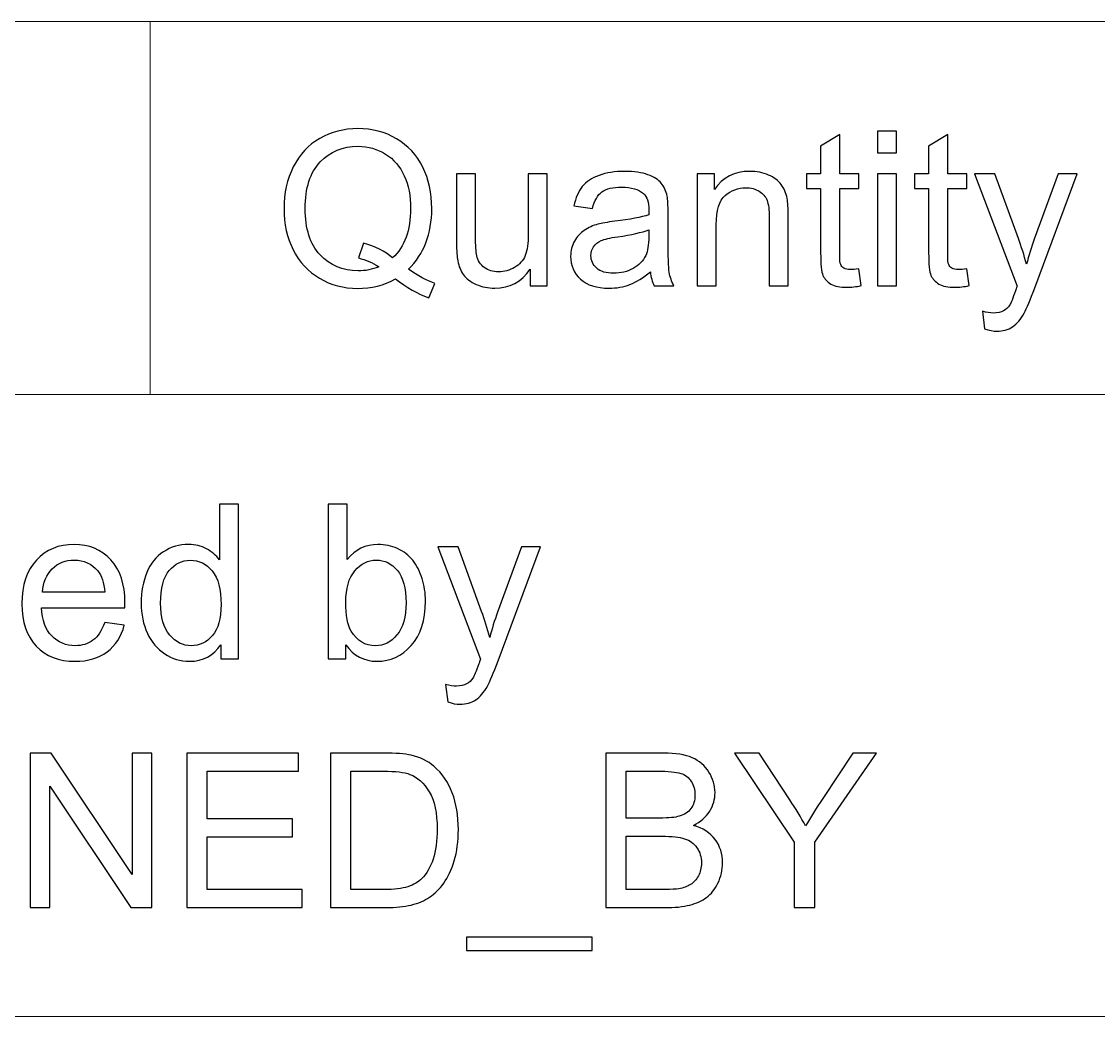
# Model space of a CAD drawing. Header units: centimetres. Extents: x -52 to 52, y -48 to 48.
# Drawn here: x 14.255 to 15.986, y -44.205 to -42.605 of the extents above; entities that cross this region are included whole.
import ezdxf

# ---------------------------------------------------------------- set-up
doc = ezdxf.new("R2010")
doc.units = ezdxf.units.CM
doc.header["$MEASUREMENT"] = 0
doc.layers.add('Title Block', color=7, linetype='Continuous')

msp = doc.modelspace()

# ---------------------------------------------------------------- linework, layer by layer
at = {"layer": 'Title Block', "lineweight": 9}
for points in [[(12.96203, -42.6054), (12.96203, -42.6054), (29.96203, -42.6054), (29.96203, -42.6054)], [(14.46203, -43.2054), (14.46203, -43.2054), (14.46203, -42.6054), (14.46203, -42.6054)], [(12.96203, -43.2054), (12.96203, -43.2054), (29.96203, -43.2054), (29.96203, -43.2054)], [(12.96203, -44.2054), (12.96203, -44.2054), (29.96203, -44.2054), (29.96203, -44.2054)]]:
    msp.add_open_spline(points, degree=3, dxfattribs=at)
at = {"layer": 'Title Block'}
for points, knots in [([(14.8769, -43.00372), (14.89224, -43.01425), (14.90636, -43.02189), (14.91932, -43.02675), (14.91932, -43.02675), (14.90954, -43.04967), (14.90954, -43.04967), (14.89166, -43.04325), (14.87383, -43.03312), (14.85607, -43.01923), (14.83767, -43.02947), (14.81735, -43.03457), (14.79513, -43.03457), (14.77268, -43.03457), (14.75231, -43.02913), (14.73402, -43.01831), (14.71573, -43.00748), (14.70167, -42.99221), (14.69178, -42.97259), (14.68188, -42.95291), (14.67696, -42.93081), (14.67696, -42.90615), (14.67696, -42.88167), (14.68194, -42.85939), (14.69189, -42.83926), (14.70179, -42.81917), (14.71596, -42.8039), (14.73431, -42.79336), (14.75265, -42.78289), (14.7732, -42.77762), (14.79588, -42.77762), (14.8188, -42.77762), (14.83946, -42.78306), (14.85786, -42.79394), (14.87626, -42.80488), (14.89033, -42.8201), (14.89999, -42.83972), (14.90966, -42.85928), (14.91446, -42.88138), (14.91446, -42.90598), (14.91446, -42.92647), (14.91133, -42.94481), (14.90508, -42.96113), (14.89889, -42.97745), (14.88946, -42.99163), (14.8769, -43.00372)], [0, 0, 0, 0, 0.0666667, 0.0666667, 0.0666667, 0.1333333, 0.1333333, 0.1333333, 0.2, 0.2, 0.2, 0.2666667, 0.2666667, 0.2666667, 0.3333333, 0.3333333, 0.3333333, 0.4, 0.4, 0.4, 0.4666667, 0.4666667, 0.4666667, 0.5333333, 0.5333333, 0.5333333, 0.6, 0.6, 0.6, 0.6666667, 0.6666667, 0.6666667, 0.7333333, 0.7333333, 0.7333333, 0.8, 0.8, 0.8, 0.8666667, 0.8666667, 0.8666667, 0.9333333, 0.9333333, 0.9333333, 1, 1, 1, 1]), ([(15.60068, -43.00314), (15.60068, -43.00314), (15.60484, -43.03011), (15.60484, -43.03011), (15.59628, -43.0319), (15.58858, -43.03283), (15.58187, -43.03283), (15.57081, -43.03283), (15.56225, -43.03109), (15.55612, -43.02756), (15.55004, -43.02403), (15.54576, -43.01946), (15.54327, -43.01373), (15.54078, -43.008), (15.53956, -42.99597), (15.53956, -42.97762), (15.53956, -42.97762), (15.53956, -42.8738), (15.53956, -42.8738), (15.53956, -42.8738), (15.517, -42.8738), (15.517, -42.8738), (15.517, -42.8738), (15.517, -42.85019), (15.517, -42.85019), (15.517, -42.85019), (15.53956, -42.85019), (15.53956, -42.85019), (15.53956, -42.85019), (15.53956, -42.80563), (15.53956, -42.80563), (15.53956, -42.80563), (15.57012, -42.78729), (15.57012, -42.78729), (15.57012, -42.78729), (15.57012, -42.85019), (15.57012, -42.85019), (15.57012, -42.85019), (15.60068, -42.85019), (15.60068, -42.85019), (15.60068, -42.85019), (15.60068, -42.8738), (15.60068, -42.8738), (15.60068, -42.8738), (15.57012, -42.8738), (15.57012, -42.8738), (15.57012, -42.8738), (15.57012, -42.97936), (15.57012, -42.97936), (15.57012, -42.9881), (15.57064, -42.99371), (15.57174, -42.9962), (15.57278, -42.99869), (15.57452, -43.00065), (15.57695, -43.00216), (15.57938, -43.00361), (15.58285, -43.00436), (15.58737, -43.00436), (15.59072, -43.00436), (15.59518, -43.00395), (15.60068, -43.00314)], [0, 0, 0, 0, 0.05, 0.05, 0.05, 0.1, 0.1, 0.1, 0.15, 0.15, 0.15, 0.2, 0.2, 0.2, 0.25, 0.25, 0.25, 0.3, 0.3, 0.3, 0.35, 0.35, 0.35, 0.4, 0.4, 0.4, 0.45, 0.45, 0.45, 0.5, 0.5, 0.5, 0.55, 0.55, 0.55, 0.6, 0.6, 0.6, 0.65, 0.65, 0.65, 0.7, 0.7, 0.7, 0.75, 0.75, 0.75, 0.8, 0.8, 0.8, 0.85, 0.85, 0.85, 0.9, 0.9, 0.9, 0.95, 0.95, 0.95, 1, 1, 1, 1]), ([(15.63083, -42.81651), (15.63083, -42.81651), (15.63083, -42.78179), (15.63083, -42.78179), (15.63083, -42.78179), (15.66138, -42.78179), (15.66138, -42.78179), (15.66138, -42.78179), (15.66138, -42.81651), (15.66138, -42.81651), (15.66138, -42.81651), (15.63083, -42.81651), (15.63083, -42.81651)], [0, 0, 0, 0, 0.25, 0.25, 0.25, 0.5, 0.5, 0.5, 0.75, 0.75, 0.75, 1, 1, 1, 1]), ([(15.77429, -43.00314), (15.77429, -43.00314), (15.77845, -43.03011), (15.77845, -43.03011), (15.76989, -43.0319), (15.76219, -43.03283), (15.75548, -43.03283), (15.74442, -43.03283), (15.73586, -43.03109), (15.72973, -43.02756), (15.72365, -43.02403), (15.71937, -43.01946), (15.71688, -43.01373), (15.71439, -43.008), (15.71317, -42.99597), (15.71317, -42.97762), (15.71317, -42.97762), (15.71317, -42.8738), (15.71317, -42.8738), (15.71317, -42.8738), (15.69061, -42.8738), (15.69061, -42.8738), (15.69061, -42.8738), (15.69061, -42.85019), (15.69061, -42.85019), (15.69061, -42.85019), (15.71317, -42.85019), (15.71317, -42.85019), (15.71317, -42.85019), (15.71317, -42.80563), (15.71317, -42.80563), (15.71317, -42.80563), (15.74373, -42.78729), (15.74373, -42.78729), (15.74373, -42.78729), (15.74373, -42.85019), (15.74373, -42.85019), (15.74373, -42.85019), (15.77429, -42.85019), (15.77429, -42.85019), (15.77429, -42.85019), (15.77429, -42.8738), (15.77429, -42.8738), (15.77429, -42.8738), (15.74373, -42.8738), (15.74373, -42.8738), (15.74373, -42.8738), (15.74373, -42.97936), (15.74373, -42.97936), (15.74373, -42.9881), (15.74425, -42.99371), (15.74535, -42.9962), (15.74639, -42.99869), (15.74813, -43.00065), (15.75056, -43.00216), (15.75299, -43.00361), (15.75646, -43.00436), (15.76098, -43.00436), (15.76433, -43.00436), (15.76879, -43.00395), (15.77429, -43.00314)], [0, 0, 0, 0, 0.05, 0.05, 0.05, 0.1, 0.1, 0.1, 0.15, 0.15, 0.15, 0.2, 0.2, 0.2, 0.25, 0.25, 0.25, 0.3, 0.3, 0.3, 0.35, 0.35, 0.35, 0.4, 0.4, 0.4, 0.45, 0.45, 0.45, 0.5, 0.5, 0.5, 0.55, 0.55, 0.55, 0.6, 0.6, 0.6, 0.65, 0.65, 0.65, 0.7, 0.7, 0.7, 0.75, 0.75, 0.75, 0.8, 0.8, 0.8, 0.85, 0.85, 0.85, 0.9, 0.9, 0.9, 0.95, 0.95, 0.95, 1, 1, 1, 1]), ([(14.80468, -42.96171), (14.8236, -42.96703), (14.83923, -42.97496), (14.8515, -42.98544), (14.87077, -42.96784), (14.88043, -42.9414), (14.88043, -42.9061), (14.88043, -42.88601), (14.87702, -42.86848), (14.87019, -42.85349), (14.86336, -42.83845), (14.85341, -42.82681), (14.84027, -42.81854), (14.82713, -42.81026), (14.81238, -42.8061), (14.79606, -42.8061), (14.77158, -42.8061), (14.75127, -42.81449), (14.73518, -42.83121), (14.71903, -42.84799), (14.71099, -42.87299), (14.71099, -42.90627), (14.71099, -42.9385), (14.71897, -42.96327), (14.73489, -42.98057), (14.75086, -42.99782), (14.77123, -43.00644), (14.79606, -43.00644), (14.80775, -43.00644), (14.8188, -43.00424), (14.82922, -42.99984), (14.81892, -42.99319), (14.80809, -42.98844), (14.79675, -42.98561), (14.79675, -42.98561), (14.80468, -42.96171), (14.80468, -42.96171)], [0, 0, 0, 0, 0.0833333, 0.0833333, 0.0833333, 0.1666667, 0.1666667, 0.1666667, 0.25, 0.25, 0.25, 0.3333333, 0.3333333, 0.3333333, 0.4166667, 0.4166667, 0.4166667, 0.5, 0.5, 0.5, 0.5833333, 0.5833333, 0.5833333, 0.6666667, 0.6666667, 0.6666667, 0.75, 0.75, 0.75, 0.8333333, 0.8333333, 0.8333333, 0.9166667, 0.9166667, 0.9166667, 1, 1, 1, 1]), ([(15.07273, -43.0304), (15.07273, -43.0304), (15.07273, -43.00361), (15.07273, -43.00361), (15.05873, -43.02403), (15.03975, -43.03422), (15.01573, -43.03422), (15.00514, -43.03422), (14.99525, -43.03219), (14.98604, -43.02814), (14.97684, -43.02403), (14.97001, -43.01894), (14.96556, -43.01281), (14.9611, -43.00662), (14.95798, -42.99909), (14.95618, -42.99018), (14.95497, -42.98416), (14.95433, -42.97467), (14.95433, -42.96171), (14.95433, -42.96171), (14.95433, -42.85019), (14.95433, -42.85019), (14.95433, -42.85019), (14.98489, -42.85019), (14.98489, -42.85019), (14.98489, -42.85019), (14.98489, -42.9499), (14.98489, -42.9499), (14.98489, -42.96582), (14.98552, -42.97658), (14.98674, -42.98208), (14.98865, -42.99012), (14.9927, -42.99637), (14.99895, -43.00094), (15.00514, -43.00552), (15.01278, -43.00783), (15.02192, -43.00783), (15.03107, -43.00783), (15.03963, -43.00552), (15.04762, -43.00083), (15.0556, -42.99614), (15.06128, -42.98972), (15.06463, -42.98167), (15.06793, -42.97363), (15.06961, -42.96188), (15.06961, -42.94655), (15.06961, -42.94655), (15.06961, -42.85019), (15.06961, -42.85019), (15.06961, -42.85019), (15.10016, -42.85019), (15.10016, -42.85019), (15.10016, -42.85019), (15.10016, -43.0304), (15.10016, -43.0304), (15.10016, -43.0304), (15.07273, -43.0304), (15.07273, -43.0304)], [0, 0, 0, 0, 0.0526316, 0.0526316, 0.0526316, 0.1052632, 0.1052632, 0.1052632, 0.1578947, 0.1578947, 0.1578947, 0.2105263, 0.2105263, 0.2105263, 0.2631579, 0.2631579, 0.2631579, 0.3157895, 0.3157895, 0.3157895, 0.3684211, 0.3684211, 0.3684211, 0.4210526, 0.4210526, 0.4210526, 0.4736842, 0.4736842, 0.4736842, 0.5263158, 0.5263158, 0.5263158, 0.5789474, 0.5789474, 0.5789474, 0.6315789, 0.6315789, 0.6315789, 0.6842105, 0.6842105, 0.6842105, 0.7368421, 0.7368421, 0.7368421, 0.7894737, 0.7894737, 0.7894737, 0.8421053, 0.8421053, 0.8421053, 0.8947368, 0.8947368, 0.8947368, 0.9473684, 0.9473684, 0.9473684, 1, 1, 1, 1]), ([(15.26584, -43.00783), (15.2545, -43.01749), (15.24356, -43.02427), (15.23309, -43.02826), (15.22262, -43.03225), (15.21139, -43.03422), (15.19935, -43.03422), (15.17956, -43.03422), (15.16434, -43.02942), (15.15369, -43.01975), (15.14304, -43.01015), (15.13772, -42.99782), (15.13772, -42.98283), (15.13772, -42.97403), (15.13975, -42.96599), (15.14374, -42.9587), (15.14779, -42.95141), (15.15306, -42.94562), (15.15954, -42.94122), (15.16608, -42.93682), (15.17337, -42.93347), (15.18153, -42.93121), (15.18755, -42.92965), (15.19663, -42.92814), (15.20873, -42.92664), (15.23338, -42.92375), (15.25161, -42.92022), (15.26324, -42.91616), (15.26336, -42.912), (15.26341, -42.90934), (15.26341, -42.90824), (15.26341, -42.89585), (15.26052, -42.88711), (15.25473, -42.88202), (15.24692, -42.87513), (15.23529, -42.87172), (15.2199, -42.87172), (15.20549, -42.87172), (15.19484, -42.87427), (15.18801, -42.8793), (15.18112, -42.88434), (15.17609, -42.89325), (15.17279, -42.9061), (15.17279, -42.9061), (15.14293, -42.90193), (15.14293, -42.90193), (15.14565, -42.88914), (15.1501, -42.87878), (15.15635, -42.87091), (15.1626, -42.86304), (15.17163, -42.85702), (15.18344, -42.85274), (15.19518, -42.84851), (15.2089, -42.84637), (15.22441, -42.84637), (15.2398, -42.84637), (15.25236, -42.84817), (15.26202, -42.85181), (15.27163, -42.85546), (15.27875, -42.85997), (15.28326, -42.86547), (15.28778, -42.87097), (15.29096, -42.87791), (15.29281, -42.8863), (15.2938, -42.89151), (15.29432, -42.90089), (15.29432, -42.91437), (15.29432, -42.91437), (15.29432, -42.95488), (15.29432, -42.95488), (15.29432, -42.98318), (15.29495, -43.00106), (15.29623, -43.00864), (15.29744, -43.01622), (15.29999, -43.02346), (15.30369, -43.0304), (15.30369, -43.0304), (15.27175, -43.0304), (15.27175, -43.0304), (15.26868, -43.02398), (15.26671, -43.01645), (15.26584, -43.00783)], [0, 0, 0, 0, 0.037037, 0.037037, 0.037037, 0.0740741, 0.0740741, 0.0740741, 0.1111111, 0.1111111, 0.1111111, 0.1481481, 0.1481481, 0.1481481, 0.1851852, 0.1851852, 0.1851852, 0.2222222, 0.2222222, 0.2222222, 0.2592593, 0.2592593, 0.2592593, 0.2962963, 0.2962963, 0.2962963, 0.3333333, 0.3333333, 0.3333333, 0.3703704, 0.3703704, 0.3703704, 0.4074074, 0.4074074, 0.4074074, 0.4444444, 0.4444444, 0.4444444, 0.4814815, 0.4814815, 0.4814815, 0.5185185, 0.5185185, 0.5185185, 0.5555556, 0.5555556, 0.5555556, 0.5925926, 0.5925926, 0.5925926, 0.6296296, 0.6296296, 0.6296296, 0.6666667, 0.6666667, 0.6666667, 0.7037037, 0.7037037, 0.7037037, 0.7407407, 0.7407407, 0.7407407, 0.7777778, 0.7777778, 0.7777778, 0.8148148, 0.8148148, 0.8148148, 0.8518519, 0.8518519, 0.8518519, 0.8888889, 0.8888889, 0.8888889, 0.9259259, 0.9259259, 0.9259259, 0.962963, 0.962963, 0.962963, 1, 1, 1, 1]), ([(15.34125, -43.0304), (15.34125, -43.0304), (15.34125, -42.85019), (15.34125, -42.85019), (15.34125, -42.85019), (15.36868, -42.85019), (15.36868, -42.85019), (15.36868, -42.85019), (15.36868, -42.87577), (15.36868, -42.87577), (15.38187, -42.85615), (15.40097, -42.84637), (15.42591, -42.84637), (15.43679, -42.84637), (15.44674, -42.84834), (15.45583, -42.85222), (15.46491, -42.8561), (15.47174, -42.86125), (15.47626, -42.86755), (15.48077, -42.87386), (15.48395, -42.88138), (15.48575, -42.89007), (15.48685, -42.89574), (15.48743, -42.90563), (15.48743, -42.91975), (15.48743, -42.91975), (15.48743, -43.0304), (15.48743, -43.0304), (15.48743, -43.0304), (15.45687, -43.0304), (15.45687, -43.0304), (15.45687, -43.0304), (15.45687, -42.92091), (15.45687, -42.92091), (15.45687, -42.90847), (15.45571, -42.89915), (15.45334, -42.89302), (15.45097, -42.88688), (15.44674, -42.88196), (15.44073, -42.87826), (15.43471, -42.87461), (15.42759, -42.87276), (15.41949, -42.87276), (15.40652, -42.87276), (15.39535, -42.87687), (15.38592, -42.88515), (15.37649, -42.89336), (15.3718, -42.90905), (15.3718, -42.93208), (15.3718, -42.93208), (15.3718, -43.0304), (15.3718, -43.0304), (15.3718, -43.0304), (15.34125, -43.0304), (15.34125, -43.0304)], [0, 0, 0, 0, 0.0555556, 0.0555556, 0.0555556, 0.1111111, 0.1111111, 0.1111111, 0.1666667, 0.1666667, 0.1666667, 0.2222222, 0.2222222, 0.2222222, 0.2777778, 0.2777778, 0.2777778, 0.3333333, 0.3333333, 0.3333333, 0.3888889, 0.3888889, 0.3888889, 0.4444444, 0.4444444, 0.4444444, 0.5, 0.5, 0.5, 0.5555556, 0.5555556, 0.5555556, 0.6111111, 0.6111111, 0.6111111, 0.6666667, 0.6666667, 0.6666667, 0.7222222, 0.7222222, 0.7222222, 0.7777778, 0.7777778, 0.7777778, 0.8333333, 0.8333333, 0.8333333, 0.8888889, 0.8888889, 0.8888889, 0.9444444, 0.9444444, 0.9444444, 1, 1, 1, 1]), ([(15.63083, -43.0304), (15.63083, -43.0304), (15.63083, -42.85019), (15.63083, -42.85019), (15.63083, -42.85019), (15.66138, -42.85019), (15.66138, -42.85019), (15.66138, -42.85019), (15.66138, -43.0304), (15.66138, -43.0304), (15.66138, -43.0304), (15.63083, -43.0304), (15.63083, -43.0304)], [0, 0, 0, 0, 0.25, 0.25, 0.25, 0.5, 0.5, 0.5, 0.75, 0.75, 0.75, 1, 1, 1, 1]), ([(15.80305, -43.09967), (15.80305, -43.09967), (15.79958, -43.07143), (15.79958, -43.07143), (15.80629, -43.07322), (15.81208, -43.07415), (15.81705, -43.07415), (15.82388, -43.07415), (15.82932, -43.07299), (15.83337, -43.07074), (15.83748, -43.06848), (15.84084, -43.0653), (15.84344, -43.06124), (15.84535, -43.05818), (15.84848, -43.0506), (15.85276, -43.03844), (15.85334, -43.03677), (15.8542, -43.03428), (15.85548, -43.03098), (15.85548, -43.03098), (15.78708, -42.85019), (15.78708, -42.85019), (15.78708, -42.85019), (15.81971, -42.85019), (15.81971, -42.85019), (15.81971, -42.85019), (15.85733, -42.95424), (15.85733, -42.95424), (15.86225, -42.96738), (15.86659, -42.98127), (15.87047, -42.99585), (15.874, -42.98214), (15.87816, -42.96859), (15.88302, -42.95528), (15.88302, -42.95528), (15.92145, -42.85019), (15.92145, -42.85019), (15.92145, -42.85019), (15.95195, -42.85019), (15.95195, -42.85019), (15.95195, -42.85019), (15.88383, -43.03352), (15.88383, -43.03352), (15.87648, -43.05326), (15.87076, -43.0668), (15.86665, -43.07427), (15.86121, -43.08428), (15.85496, -43.09163), (15.84795, -43.09631), (15.84089, -43.101), (15.8325, -43.10332), (15.82278, -43.10332), (15.81688, -43.10332), (15.81028, -43.1021), (15.80305, -43.09967)], [0, 0, 0, 0, 0.0555556, 0.0555556, 0.0555556, 0.1111111, 0.1111111, 0.1111111, 0.1666667, 0.1666667, 0.1666667, 0.2222222, 0.2222222, 0.2222222, 0.2777778, 0.2777778, 0.2777778, 0.3333333, 0.3333333, 0.3333333, 0.3888889, 0.3888889, 0.3888889, 0.4444444, 0.4444444, 0.4444444, 0.5, 0.5, 0.5, 0.5555556, 0.5555556, 0.5555556, 0.6111111, 0.6111111, 0.6111111, 0.6666667, 0.6666667, 0.6666667, 0.7222222, 0.7222222, 0.7222222, 0.7777778, 0.7777778, 0.7777778, 0.8333333, 0.8333333, 0.8333333, 0.8888889, 0.8888889, 0.8888889, 0.9444444, 0.9444444, 0.9444444, 1, 1, 1, 1]), ([(15.26341, -42.94012), (15.2523, -42.94464), (15.23564, -42.94846), (15.21341, -42.95158), (15.2008, -42.95338), (15.19189, -42.9554), (15.18668, -42.95766), (15.18147, -42.95991), (15.17748, -42.96321), (15.17464, -42.9675), (15.17181, -42.97184), (15.17036, -42.97664), (15.17036, -42.98196), (15.17036, -42.99001), (15.17343, -42.99678), (15.17962, -43.00216), (15.18581, -43.00754), (15.19484, -43.01026), (15.2067, -43.01026), (15.21845, -43.01026), (15.22892, -43.00771), (15.23812, -43.00256), (15.24727, -42.99747), (15.25404, -42.99047), (15.25832, -42.98162), (15.26162, -42.97473), (15.26324, -42.9646), (15.26324, -42.95123), (15.26324, -42.95123), (15.26341, -42.94012), (15.26341, -42.94012)], [0, 0, 0, 0, 0.1, 0.1, 0.1, 0.2, 0.2, 0.2, 0.3, 0.3, 0.3, 0.4, 0.4, 0.4, 0.5, 0.5, 0.5, 0.6, 0.6, 0.6, 0.7, 0.7, 0.7, 0.8, 0.8, 0.8, 0.9, 0.9, 0.9, 1, 1, 1, 1]), ([(14.57521, -43.6304), (14.57521, -43.6304), (14.57521, -43.60754), (14.57521, -43.60754), (14.5638, -43.62531), (14.54702, -43.63422), (14.52486, -43.63422), (14.51051, -43.63422), (14.49731, -43.63028), (14.48533, -43.62236), (14.4733, -43.61449), (14.46398, -43.60343), (14.45732, -43.58931), (14.45073, -43.57513), (14.44743, -43.55887), (14.44743, -43.54047), (14.44743, -43.52253), (14.45044, -43.50627), (14.4564, -43.49163), (14.46242, -43.47704), (14.47139, -43.46582), (14.48337, -43.45806), (14.49529, -43.45025), (14.50871, -43.44637), (14.52347, -43.44637), (14.53435, -43.44637), (14.54401, -43.44869), (14.55246, -43.45326), (14.56091, -43.45783), (14.5678, -43.46385), (14.57312, -43.4712), (14.57312, -43.4712), (14.57312, -43.38179), (14.57312, -43.38179), (14.57312, -43.38179), (14.60368, -43.38179), (14.60368, -43.38179), (14.60368, -43.38179), (14.60368, -43.6304), (14.60368, -43.6304), (14.60368, -43.6304), (14.57521, -43.6304), (14.57521, -43.6304)], [0, 0, 0, 0, 0.0714286, 0.0714286, 0.0714286, 0.1428571, 0.1428571, 0.1428571, 0.2142857, 0.2142857, 0.2142857, 0.2857143, 0.2857143, 0.2857143, 0.3571429, 0.3571429, 0.3571429, 0.4285714, 0.4285714, 0.4285714, 0.5, 0.5, 0.5, 0.5714286, 0.5714286, 0.5714286, 0.6428571, 0.6428571, 0.6428571, 0.7142857, 0.7142857, 0.7142857, 0.7857143, 0.7857143, 0.7857143, 0.8571429, 0.8571429, 0.8571429, 0.9285714, 0.9285714, 0.9285714, 1, 1, 1, 1]), ([(14.77659, -43.6304), (14.77659, -43.6304), (14.74812, -43.6304), (14.74812, -43.6304), (14.74812, -43.6304), (14.74812, -43.38179), (14.74812, -43.38179), (14.74812, -43.38179), (14.77867, -43.38179), (14.77867, -43.38179), (14.77867, -43.38179), (14.77867, -43.47051), (14.77867, -43.47051), (14.79158, -43.45442), (14.80801, -43.44637), (14.82804, -43.44637), (14.83909, -43.44637), (14.84962, -43.44857), (14.85952, -43.45303), (14.86941, -43.45748), (14.87752, -43.46379), (14.88394, -43.47184), (14.89031, -43.47994), (14.89534, -43.48966), (14.89893, -43.50106), (14.90257, -43.5124), (14.90437, -43.52461), (14.90437, -43.53758), (14.90437, -43.56836), (14.89673, -43.59221), (14.88151, -43.60899), (14.86623, -43.62583), (14.84795, -43.63422), (14.82659, -43.63422), (14.80535, -43.63422), (14.78869, -43.62537), (14.77659, -43.60771), (14.77659, -43.60771), (14.77659, -43.6304), (14.77659, -43.6304)], [0, 0, 0, 0, 0.0769231, 0.0769231, 0.0769231, 0.1538462, 0.1538462, 0.1538462, 0.2307692, 0.2307692, 0.2307692, 0.3076923, 0.3076923, 0.3076923, 0.3846154, 0.3846154, 0.3846154, 0.4615385, 0.4615385, 0.4615385, 0.5384615, 0.5384615, 0.5384615, 0.6153846, 0.6153846, 0.6153846, 0.6923077, 0.6923077, 0.6923077, 0.7692308, 0.7692308, 0.7692308, 0.8461538, 0.8461538, 0.8461538, 0.9230769, 0.9230769, 0.9230769, 1, 1, 1, 1]), ([(14.38869, -43.57207), (14.38869, -43.57207), (14.42029, -43.57623), (14.42029, -43.57623), (14.41537, -43.59458), (14.40617, -43.60887), (14.39274, -43.619), (14.37932, -43.62913), (14.36219, -43.63422), (14.3413, -43.63422), (14.31502, -43.63422), (14.29419, -43.62612), (14.2788, -43.60991), (14.2634, -43.59377), (14.25571, -43.57103), (14.25571, -43.5418), (14.25571, -43.51159), (14.26346, -43.4881), (14.27903, -43.47143), (14.2946, -43.45471), (14.31479, -43.44637), (14.33962, -43.44637), (14.36363, -43.44637), (14.38325, -43.45453), (14.39847, -43.47091), (14.41369, -43.48729), (14.42133, -43.51032), (14.42133, -43.54001), (14.42133, -43.5418), (14.42127, -43.54452), (14.42116, -43.54811), (14.42116, -43.54811), (14.28696, -43.54811), (14.28696, -43.54811), (14.28811, -43.56784), (14.29367, -43.583), (14.30374, -43.59348), (14.31375, -43.60395), (14.32631, -43.60922), (14.3413, -43.60922), (14.35247, -43.60922), (14.36201, -43.60627), (14.36988, -43.60037), (14.37781, -43.59446), (14.38406, -43.58503), (14.38869, -43.57207)], [0, 0, 0, 0, 0.0666667, 0.0666667, 0.0666667, 0.1333333, 0.1333333, 0.1333333, 0.2, 0.2, 0.2, 0.2666667, 0.2666667, 0.2666667, 0.3333333, 0.3333333, 0.3333333, 0.4, 0.4, 0.4, 0.4666667, 0.4666667, 0.4666667, 0.5333333, 0.5333333, 0.5333333, 0.6, 0.6, 0.6, 0.6666667, 0.6666667, 0.6666667, 0.7333333, 0.7333333, 0.7333333, 0.8, 0.8, 0.8, 0.8666667, 0.8666667, 0.8666667, 0.9333333, 0.9333333, 0.9333333, 1, 1, 1, 1]), ([(14.94019, -43.69967), (14.94019, -43.69967), (14.93672, -43.67143), (14.93672, -43.67143), (14.94343, -43.67322), (14.94922, -43.67415), (14.95419, -43.67415), (14.96102, -43.67415), (14.96646, -43.67299), (14.97051, -43.67074), (14.97462, -43.66848), (14.97798, -43.6653), (14.98058, -43.66124), (14.98249, -43.65818), (14.98562, -43.6506), (14.9899, -43.63844), (14.99048, -43.63677), (14.99134, -43.63428), (14.99262, -43.63098), (14.99262, -43.63098), (14.92422, -43.45019), (14.92422, -43.45019), (14.92422, -43.45019), (14.95685, -43.45019), (14.95685, -43.45019), (14.95685, -43.45019), (14.99447, -43.55424), (14.99447, -43.55424), (14.99939, -43.56738), (15.00373, -43.58127), (15.00761, -43.59585), (15.01114, -43.58214), (15.0153, -43.56859), (15.02016, -43.55528), (15.02016, -43.55528), (15.05859, -43.45019), (15.05859, -43.45019), (15.05859, -43.45019), (15.08909, -43.45019), (15.08909, -43.45019), (15.08909, -43.45019), (15.02097, -43.63352), (15.02097, -43.63352), (15.01362, -43.65326), (15.0079, -43.6668), (15.00379, -43.67427), (14.99835, -43.68428), (14.9921, -43.69163), (14.98509, -43.69631), (14.97803, -43.701), (14.96964, -43.70332), (14.95992, -43.70332), (14.95402, -43.70332), (14.94742, -43.7021), (14.94019, -43.69967)], [0, 0, 0, 0, 0.0555556, 0.0555556, 0.0555556, 0.1111111, 0.1111111, 0.1111111, 0.1666667, 0.1666667, 0.1666667, 0.2222222, 0.2222222, 0.2222222, 0.2777778, 0.2777778, 0.2777778, 0.3333333, 0.3333333, 0.3333333, 0.3888889, 0.3888889, 0.3888889, 0.4444444, 0.4444444, 0.4444444, 0.5, 0.5, 0.5, 0.5555556, 0.5555556, 0.5555556, 0.6111111, 0.6111111, 0.6111111, 0.6666667, 0.6666667, 0.6666667, 0.7222222, 0.7222222, 0.7222222, 0.7777778, 0.7777778, 0.7777778, 0.8333333, 0.8333333, 0.8333333, 0.8888889, 0.8888889, 0.8888889, 0.9444444, 0.9444444, 0.9444444, 1, 1, 1, 1]), ([(14.28869, -43.52311), (14.28869, -43.52311), (14.38904, -43.52311), (14.38904, -43.52311), (14.38771, -43.50795), (14.38383, -43.4966), (14.37752, -43.48902), (14.36786, -43.47728), (14.35524, -43.47137), (14.33979, -43.47137), (14.32579, -43.47137), (14.31404, -43.47606), (14.30449, -43.48544), (14.295, -43.49481), (14.28973, -43.50737), (14.28869, -43.52311)], [0, 0, 0, 0, 0.2, 0.2, 0.2, 0.4, 0.4, 0.4, 0.6, 0.6, 0.6, 0.8, 0.8, 0.8, 1, 1, 1, 1]), ([(14.47868, -43.54053), (14.47868, -43.56356), (14.48354, -43.58075), (14.49332, -43.59215), (14.50304, -43.60355), (14.51456, -43.60922), (14.52781, -43.60922), (14.54118, -43.60922), (14.55252, -43.60378), (14.5619, -43.5929), (14.57121, -43.58202), (14.5759, -43.56541), (14.5759, -43.54307), (14.5759, -43.51854), (14.57115, -43.50048), (14.56161, -43.48897), (14.55212, -43.47745), (14.54037, -43.47172), (14.52642, -43.47172), (14.51282, -43.47172), (14.50148, -43.47722), (14.49234, -43.48827), (14.48325, -43.49932), (14.47868, -43.51674), (14.47868, -43.54053)], [0, 0, 0, 0, 0.125, 0.125, 0.125, 0.25, 0.25, 0.25, 0.375, 0.375, 0.375, 0.5, 0.5, 0.5, 0.625, 0.625, 0.625, 0.75, 0.75, 0.75, 0.875, 0.875, 0.875, 1, 1, 1, 1]), ([(14.77624, -43.53897), (14.77624, -43.56049), (14.7792, -43.57606), (14.78504, -43.58567), (14.79465, -43.60135), (14.80761, -43.60922), (14.82399, -43.60922), (14.83735, -43.60922), (14.84887, -43.60343), (14.85854, -43.59186), (14.86826, -43.58028), (14.87312, -43.56304), (14.87312, -43.54012), (14.87312, -43.51663), (14.86849, -43.49932), (14.85917, -43.48816), (14.84985, -43.47699), (14.83857, -43.47137), (14.82538, -43.47137), (14.81201, -43.47137), (14.80049, -43.47716), (14.79083, -43.48873), (14.78111, -43.50031), (14.77624, -43.51703), (14.77624, -43.53897)], [0, 0, 0, 0, 0.125, 0.125, 0.125, 0.25, 0.25, 0.25, 0.375, 0.375, 0.375, 0.5, 0.5, 0.5, 0.625, 0.625, 0.625, 0.75, 0.75, 0.75, 0.875, 0.875, 0.875, 1, 1, 1, 1]), ([(14.26892, -44.0304), (14.26892, -44.0304), (14.26892, -43.78179), (14.26892, -43.78179), (14.26892, -43.78179), (14.30271, -43.78179), (14.30271, -43.78179), (14.30271, -43.78179), (14.43315, -43.97693), (14.43315, -43.97693), (14.43315, -43.97693), (14.43315, -43.78179), (14.43315, -43.78179), (14.43315, -43.78179), (14.46475, -43.78179), (14.46475, -43.78179), (14.46475, -43.78179), (14.46475, -44.0304), (14.46475, -44.0304), (14.46475, -44.0304), (14.43095, -44.0304), (14.43095, -44.0304), (14.43095, -44.0304), (14.30052, -43.83526), (14.30052, -43.83526), (14.30052, -43.83526), (14.30052, -44.0304), (14.30052, -44.0304), (14.30052, -44.0304), (14.26892, -44.0304), (14.26892, -44.0304)], [0, 0, 0, 0, 0.1, 0.1, 0.1, 0.2, 0.2, 0.2, 0.3, 0.3, 0.3, 0.4, 0.4, 0.4, 0.5, 0.5, 0.5, 0.6, 0.6, 0.6, 0.7, 0.7, 0.7, 0.8, 0.8, 0.8, 0.9, 0.9, 0.9, 1, 1, 1, 1]), ([(14.52071, -44.0304), (14.52071, -44.0304), (14.52071, -43.78179), (14.52071, -43.78179), (14.52071, -43.78179), (14.70022, -43.78179), (14.70022, -43.78179), (14.70022, -43.78179), (14.70022, -43.81096), (14.70022, -43.81096), (14.70022, -43.81096), (14.5537, -43.81096), (14.5537, -43.81096), (14.5537, -43.81096), (14.5537, -43.88735), (14.5537, -43.88735), (14.5537, -43.88735), (14.69085, -43.88735), (14.69085, -43.88735), (14.69085, -43.88735), (14.69085, -43.91651), (14.69085, -43.91651), (14.69085, -43.91651), (14.5537, -43.91651), (14.5537, -43.91651), (14.5537, -43.91651), (14.5537, -44.00123), (14.5537, -44.00123), (14.5537, -44.00123), (14.70613, -44.00123), (14.70613, -44.00123), (14.70613, -44.00123), (14.70613, -44.0304), (14.70613, -44.0304), (14.70613, -44.0304), (14.52071, -44.0304), (14.52071, -44.0304)], [0, 0, 0, 0, 0.0833333, 0.0833333, 0.0833333, 0.1666667, 0.1666667, 0.1666667, 0.25, 0.25, 0.25, 0.3333333, 0.3333333, 0.3333333, 0.4166667, 0.4166667, 0.4166667, 0.5, 0.5, 0.5, 0.5833333, 0.5833333, 0.5833333, 0.6666667, 0.6666667, 0.6666667, 0.75, 0.75, 0.75, 0.8333333, 0.8333333, 0.8333333, 0.9166667, 0.9166667, 0.9166667, 1, 1, 1, 1]), ([(14.75162, -44.0304), (14.75162, -44.0304), (14.75162, -43.78179), (14.75162, -43.78179), (14.75162, -43.78179), (14.83726, -43.78179), (14.83726, -43.78179), (14.85659, -43.78179), (14.87135, -43.78295), (14.88153, -43.78532), (14.89577, -43.78862), (14.90792, -43.79458), (14.91799, -43.80314), (14.93113, -43.81426), (14.94091, -43.82838), (14.94739, -43.84562), (14.95393, -43.86287), (14.95717, -43.8826), (14.95717, -43.90476), (14.95717, -43.92363), (14.95497, -43.94035), (14.95057, -43.95494), (14.94617, -43.96952), (14.9405, -43.98162), (14.93362, -43.99116), (14.92667, -44.00071), (14.91915, -44.00824), (14.91093, -44.01368), (14.90277, -44.01917), (14.89288, -44.02334), (14.8813, -44.02618), (14.86967, -44.02901), (14.85636, -44.0304), (14.84131, -44.0304), (14.84131, -44.0304), (14.75162, -44.0304), (14.75162, -44.0304)], [0, 0, 0, 0, 0.0833333, 0.0833333, 0.0833333, 0.1666667, 0.1666667, 0.1666667, 0.25, 0.25, 0.25, 0.3333333, 0.3333333, 0.3333333, 0.4166667, 0.4166667, 0.4166667, 0.5, 0.5, 0.5, 0.5833333, 0.5833333, 0.5833333, 0.6666667, 0.6666667, 0.6666667, 0.75, 0.75, 0.75, 0.8333333, 0.8333333, 0.8333333, 0.9166667, 0.9166667, 0.9166667, 1, 1, 1, 1]), ([(15.19409, -44.0304), (15.19409, -44.0304), (15.19409, -43.78179), (15.19409, -43.78179), (15.19409, -43.78179), (15.28737, -43.78179), (15.28737, -43.78179), (15.30635, -43.78179), (15.32157, -43.78428), (15.33309, -43.78931), (15.34455, -43.79435), (15.35352, -43.8021), (15.36, -43.81258), (15.36654, -43.82299), (15.36978, -43.83393), (15.36978, -43.84539), (15.36978, -43.85598), (15.36689, -43.86599), (15.36116, -43.87537), (15.35543, -43.88474), (15.34675, -43.89232), (15.33512, -43.89811), (15.35016, -43.90251), (15.36174, -43.91003), (15.36978, -43.92068), (15.37788, -43.93127), (15.38193, -43.94383), (15.38193, -43.95829), (15.38193, -43.96998), (15.37944, -43.98081), (15.37453, -43.99082), (15.36961, -44.00083), (15.36353, -44.00853), (15.3563, -44.01396), (15.34906, -44.01935), (15.33998, -44.02346), (15.3291, -44.02623), (15.31816, -44.02901), (15.30479, -44.0304), (15.28894, -44.0304), (15.28894, -44.0304), (15.19409, -44.0304), (15.19409, -44.0304)], [0, 0, 0, 0, 0.0714286, 0.0714286, 0.0714286, 0.1428571, 0.1428571, 0.1428571, 0.2142857, 0.2142857, 0.2142857, 0.2857143, 0.2857143, 0.2857143, 0.3571429, 0.3571429, 0.3571429, 0.4285714, 0.4285714, 0.4285714, 0.5, 0.5, 0.5, 0.5714286, 0.5714286, 0.5714286, 0.6428571, 0.6428571, 0.6428571, 0.7142857, 0.7142857, 0.7142857, 0.7857143, 0.7857143, 0.7857143, 0.8571429, 0.8571429, 0.8571429, 0.9285714, 0.9285714, 0.9285714, 1, 1, 1, 1]), ([(15.49716, -44.0304), (15.49716, -44.0304), (15.49716, -43.92508), (15.49716, -43.92508), (15.49716, -43.92508), (15.40132, -43.78179), (15.40132, -43.78179), (15.40132, -43.78179), (15.44091, -43.78179), (15.44091, -43.78179), (15.44091, -43.78179), (15.49004, -43.85702), (15.49004, -43.85702), (15.49918, -43.87097), (15.50769, -43.88491), (15.51544, -43.89886), (15.52302, -43.88584), (15.53223, -43.87126), (15.54293, -43.85505), (15.54293, -43.85505), (15.59108, -43.78179), (15.59108, -43.78179), (15.59108, -43.78179), (15.62945, -43.78179), (15.62945, -43.78179), (15.62945, -43.78179), (15.53014, -43.92508), (15.53014, -43.92508), (15.53014, -43.92508), (15.53014, -44.0304), (15.53014, -44.0304), (15.53014, -44.0304), (15.49716, -44.0304), (15.49716, -44.0304)], [0, 0, 0, 0, 0.0909091, 0.0909091, 0.0909091, 0.1818182, 0.1818182, 0.1818182, 0.2727273, 0.2727273, 0.2727273, 0.3636364, 0.3636364, 0.3636364, 0.4545455, 0.4545455, 0.4545455, 0.5454545, 0.5454545, 0.5454545, 0.6363636, 0.6363636, 0.6363636, 0.7272727, 0.7272727, 0.7272727, 0.8181818, 0.8181818, 0.8181818, 0.9090909, 0.9090909, 0.9090909, 1, 1, 1, 1]), ([(14.7846, -44.00123), (14.7846, -44.00123), (14.83761, -44.00123), (14.83761, -44.00123), (14.85399, -44.00123), (14.86684, -43.99973), (14.87615, -43.99666), (14.88547, -43.99359), (14.89288, -43.98931), (14.89843, -43.98376), (14.90619, -43.97594), (14.91226, -43.96541), (14.9166, -43.95222), (14.92094, -43.93902), (14.92314, -43.92305), (14.92314, -43.90424), (14.92314, -43.8782), (14.91886, -43.85818), (14.91035, -43.84417), (14.90185, -43.83017), (14.89149, -43.82079), (14.87928, -43.81605), (14.87048, -43.81264), (14.8563, -43.81096), (14.83674, -43.81096), (14.83674, -43.81096), (14.7846, -43.81096), (14.7846, -43.81096), (14.7846, -43.81096), (14.7846, -44.00123), (14.7846, -44.00123)], [0, 0, 0, 0, 0.1, 0.1, 0.1, 0.2, 0.2, 0.2, 0.3, 0.3, 0.3, 0.4, 0.4, 0.4, 0.5, 0.5, 0.5, 0.6, 0.6, 0.6, 0.7, 0.7, 0.7, 0.8, 0.8, 0.8, 0.9, 0.9, 0.9, 1, 1, 1, 1]), ([(15.22707, -43.8863), (15.22707, -43.8863), (15.28083, -43.8863), (15.28083, -43.8863), (15.29542, -43.8863), (15.30589, -43.88532), (15.3122, -43.88341), (15.32059, -43.88092), (15.3269, -43.87676), (15.33112, -43.87097), (15.33535, -43.86518), (15.33749, -43.85795), (15.33749, -43.84921), (15.33749, -43.84093), (15.33552, -43.83364), (15.33153, -43.82739), (15.32759, -43.82108), (15.32192, -43.81674), (15.31457, -43.81443), (15.30722, -43.81211), (15.29461, -43.81096), (15.27678, -43.81096), (15.27678, -43.81096), (15.22707, -43.81096), (15.22707, -43.81096), (15.22707, -43.81096), (15.22707, -43.8863), (15.22707, -43.8863)], [0, 0, 0, 0, 0.1111111, 0.1111111, 0.1111111, 0.2222222, 0.2222222, 0.2222222, 0.3333333, 0.3333333, 0.3333333, 0.4444444, 0.4444444, 0.4444444, 0.5555556, 0.5555556, 0.5555556, 0.6666667, 0.6666667, 0.6666667, 0.7777778, 0.7777778, 0.7777778, 0.8888889, 0.8888889, 0.8888889, 1, 1, 1, 1]), ([(15.22707, -44.00123), (15.22707, -44.00123), (15.28899, -44.00123), (15.28899, -44.00123), (15.29964, -44.00123), (15.30711, -44.00083), (15.31145, -44.00002), (15.31897, -43.99869), (15.32534, -43.99643), (15.33043, -43.99325), (15.33552, -43.99006), (15.33969, -43.98544), (15.34299, -43.97936), (15.34629, -43.97328), (15.34791, -43.96628), (15.34791, -43.95835), (15.34791, -43.94903), (15.34553, -43.94099), (15.34073, -43.9341), (15.33598, -43.92722), (15.32939, -43.92241), (15.32094, -43.91964), (15.31255, -43.91686), (15.30039, -43.91547), (15.2846, -43.91547), (15.2846, -43.91547), (15.22707, -43.91547), (15.22707, -43.91547), (15.22707, -43.91547), (15.22707, -44.00123), (15.22707, -44.00123)], [0, 0, 0, 0, 0.1, 0.1, 0.1, 0.2, 0.2, 0.2, 0.3, 0.3, 0.3, 0.4, 0.4, 0.4, 0.5, 0.5, 0.5, 0.6, 0.6, 0.6, 0.7, 0.7, 0.7, 0.8, 0.8, 0.8, 0.9, 0.9, 0.9, 1, 1, 1, 1]), ([(14.97042, -44.0995), (14.97042, -44.0995), (14.97042, -44.07762), (14.97042, -44.07762), (14.97042, -44.07762), (15.1725, -44.07762), (15.1725, -44.07762), (15.1725, -44.07762), (15.1725, -44.0995), (15.1725, -44.0995), (15.1725, -44.0995), (14.97042, -44.0995), (14.97042, -44.0995)], [0, 0, 0, 0, 0.25, 0.25, 0.25, 0.5, 0.5, 0.5, 0.75, 0.75, 0.75, 1, 1, 1, 1])]:
    msp.add_open_spline(points, degree=3, knots=knots, dxfattribs=at)

doc.saveas('drawing.dxf')
